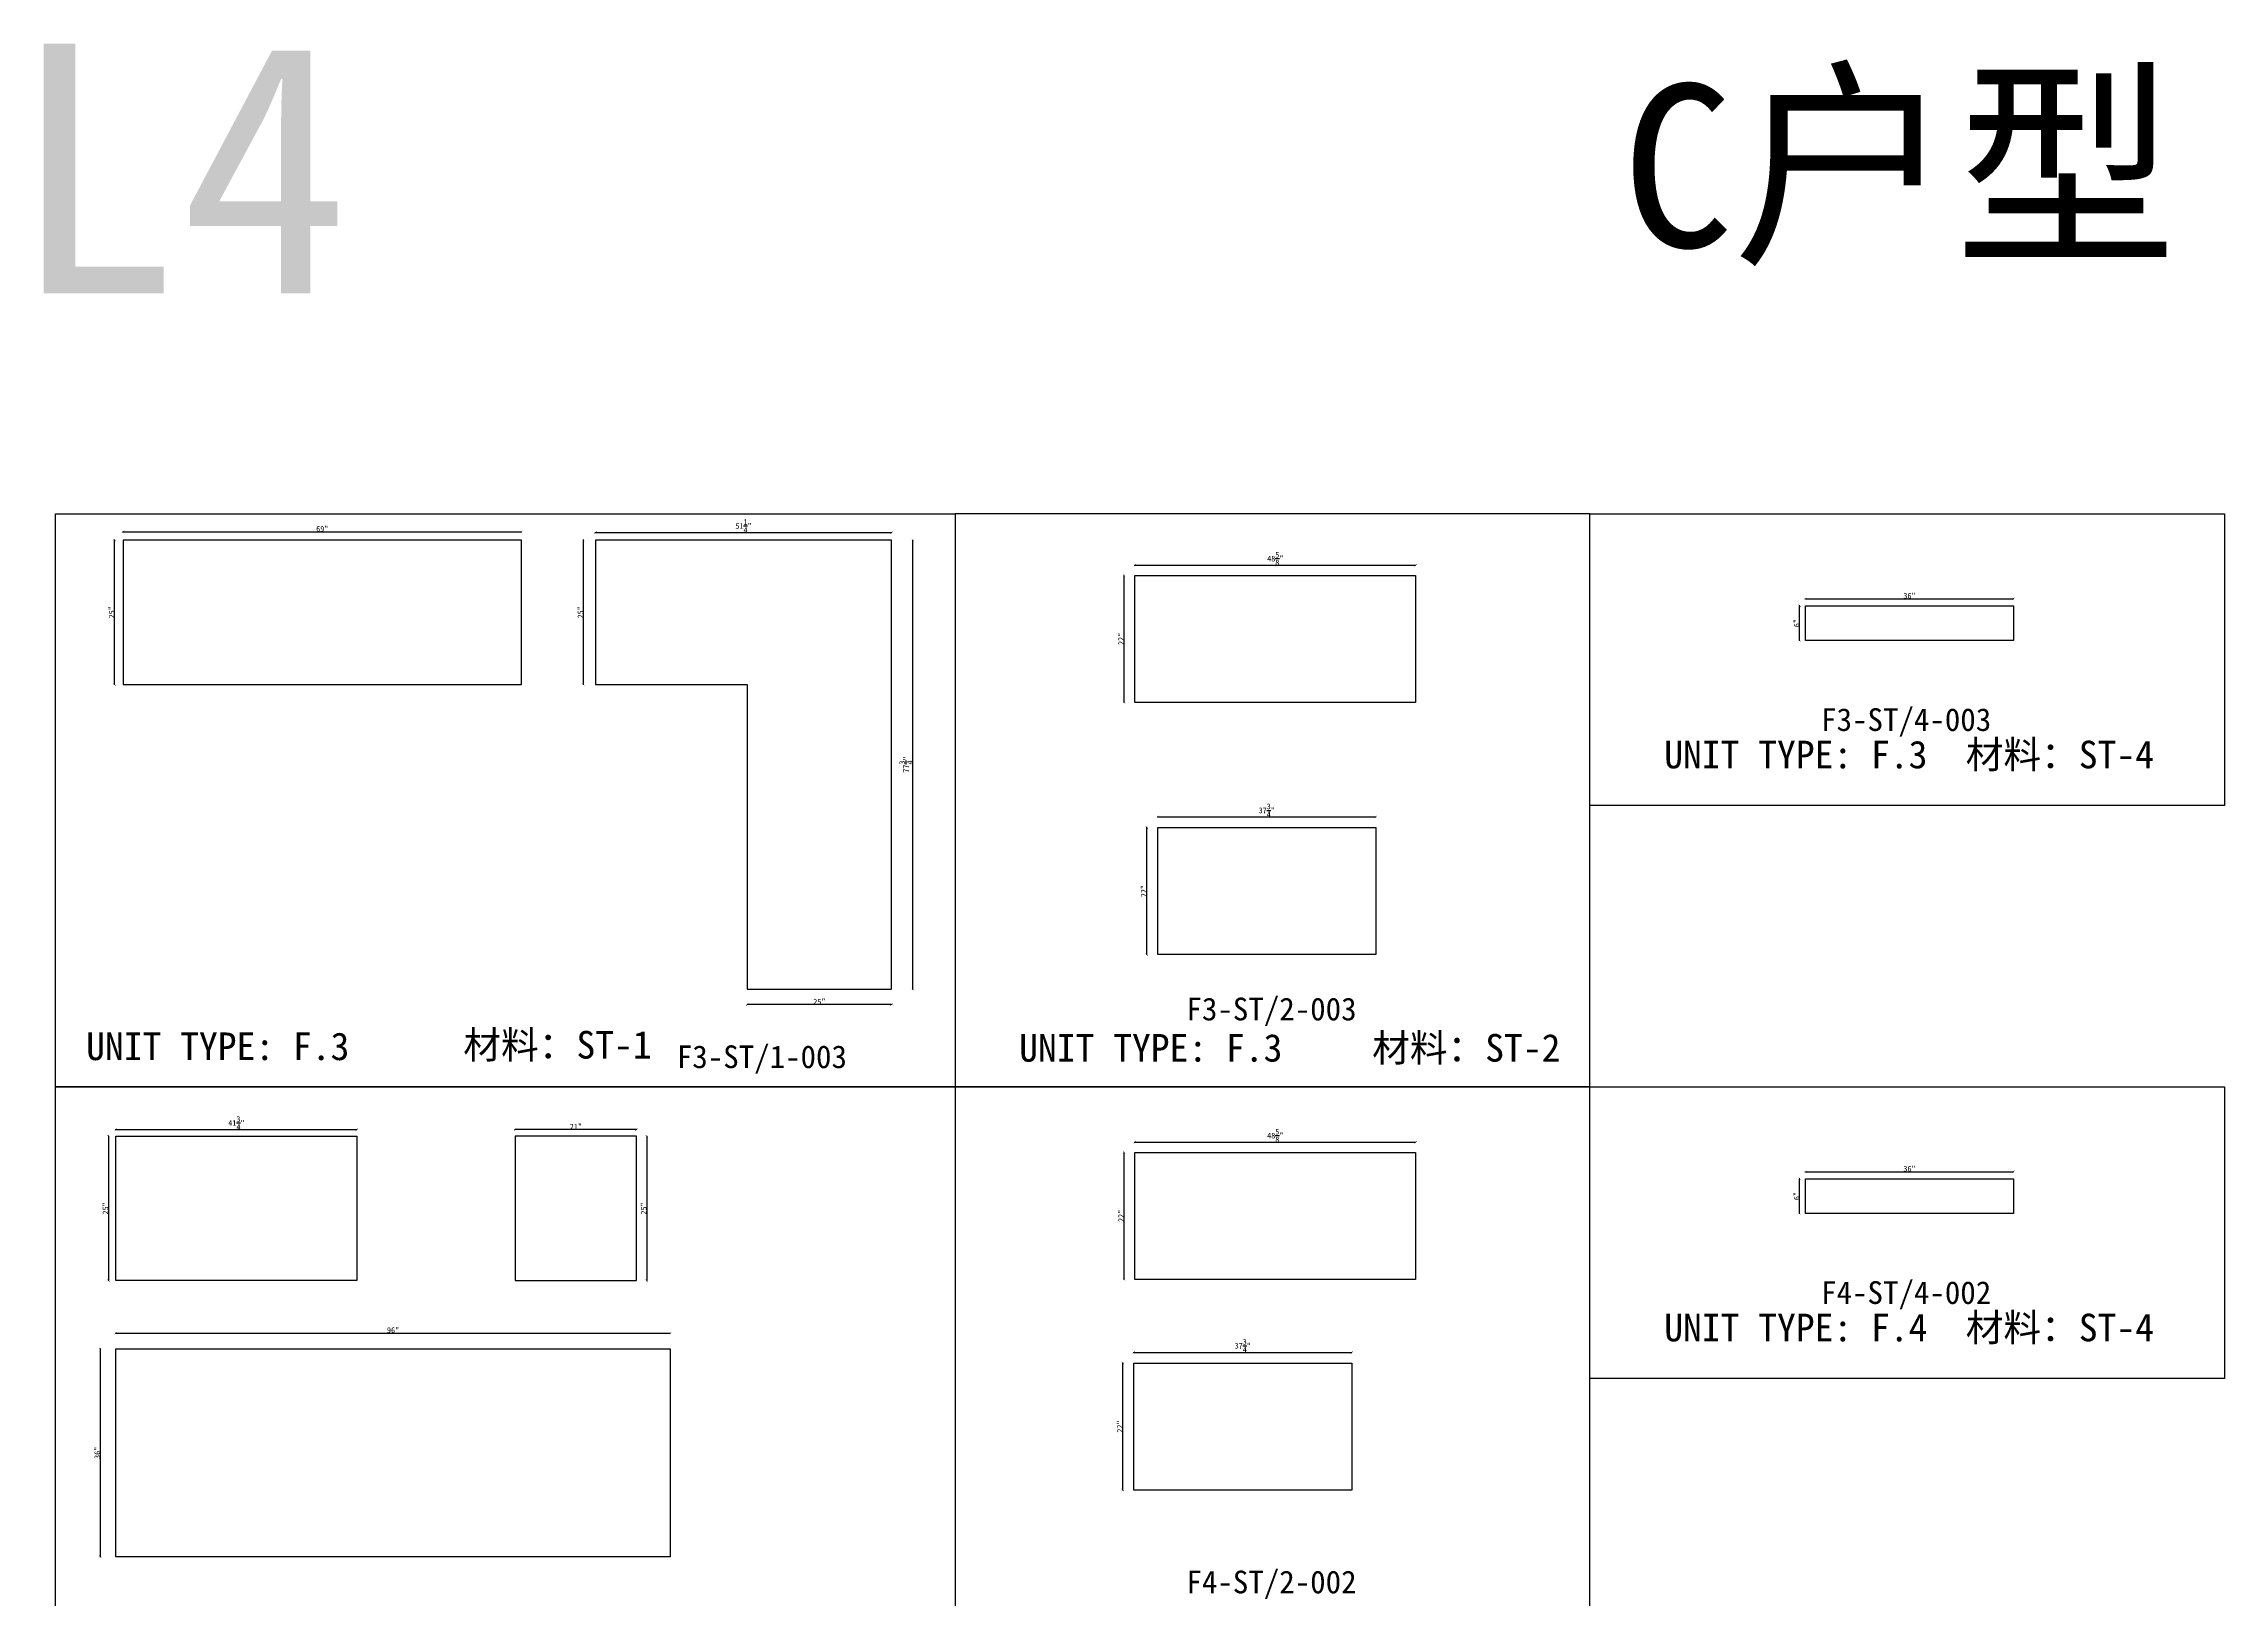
# Model space of a CAD drawing. Header units: millimetres. Extents: x -46966 to 138077, y -48408 to 2116.
# Drawn here: x 79015 to 88608, y -4727 to 2116 of the extents above; entities that cross this region are included whole.
import ezdxf
from ezdxf.enums import TextEntityAlignment as Align

# ---------------------------------------------------------------- set-up
doc = ezdxf.new("R2010")
doc.units = ezdxf.units.MM
doc.layers.add('PART_NUMBER', color=3, linetype='Continuous')
doc.styles.add('样式 1', font='')
doc.styles.get('样式 1').set_extended_font_data('NSimSun')
doc.dimstyles.new('副本 ISO-25', dxfattribs={"dimtxt": 25, "dimasz": 10, "dimexe": 1.5, "dimexo": 0.5, "dimtad": 1, "dimlfac": 0.03937, "dimlunit": 5, "dimtxsty": '样式 1', "dimblk": 'ARCHTICK', "dimcen": 2.5, "dimclrd": 256, "dimclrt": 1, "dimazin": 3, "dimtfac": 1, "dimtmove": 0, "dimatfit": 3, "dimfxlon": 1})

# ---------------------------------------------------------------- blocks, each defined once
blk = doc.blocks.new('_ArchTick')
at = {"color": 0, "linetype": 'ByBlock', "const_width": 0.15}
blk.add_lwpolyline([(-0.5, -0.5), (0.5, 0.5)], dxfattribs=at)
blk = doc.blocks.new('*D1465')
at = {"color": 0, "lineweight": -2, "transparency": 16777216}
for p, q in [((79328.1, -67.7), (79325.6, -67.7)), ((79328.1, -702.7), (79325.6, -702.7))]:
    blk.add_line(p, q, dxfattribs=at)
at = {"lineweight": -2, "transparency": 16777216}
blk.add_line((79327.1, -702.7), (79327.1, -67.7), dxfattribs=at)
at = {"layer": 'Defpoints', "color": 0, "transparency": 16777216}
for p in [(79327.1, -67.7), (79364.1, -67.7), (79364.1, -702.7)]:
    blk.add_point(p, dxfattribs=at)
at = {"lineweight": -2, "transparency": 16777216, "xscale": 10, "yscale": 10, "zscale": 10}
for p, rotation in [((79327.1, -67.7), 90), ((79327.1, -702.7), 270)]:
    blk.add_blockref('_ArchTick', p, dxfattribs=dict(at, rotation=rotation))
at = {"color": 1, "transparency": 16777216, "insert": (79314, -385.2), "char_height": 25, "attachment_point": 5, "rotation": 90, "style": '样式 1'}
blk.add_mtext('\\A1;25"', dxfattribs=at)
blk = doc.blocks.new('*D1466')
at = {"color": 0, "lineweight": -2, "transparency": 16777216}
for p, q in [((79364.1, -32.3), (79364.1, -29.8)), ((81116.7, -32.3), (81116.7, -29.8))]:
    blk.add_line(p, q, dxfattribs=at)
at = {"lineweight": -2, "transparency": 16777216}
blk.add_line((79364.1, -31.3), (81116.7, -31.3), dxfattribs=at)
at = {"layer": 'Defpoints', "color": 0, "transparency": 16777216}
for p in [(79364.1, -67.7), (81116.7, -31.3), (81116.7, -67.7)]:
    blk.add_point(p, dxfattribs=at)
at = {"lineweight": -2, "transparency": 16777216, "xscale": 10, "yscale": 10, "zscale": 10, "rotation": 180}
blk.add_blockref('_ArchTick', (79364.1, -31.3), dxfattribs=at)
at = {"lineweight": -2, "transparency": 16777216, "xscale": 10, "yscale": 10, "zscale": 10}
blk.add_blockref('_ArchTick', (81116.7, -31.3), dxfattribs=at)
at = {"color": 1, "transparency": 16777216, "insert": (80240.4, -18.2), "char_height": 25, "attachment_point": 5, "style": '样式 1'}
blk.add_mtext('\\A1;69"', dxfattribs=at)
blk = doc.blocks.new('*D1467')
at = {"color": 0, "lineweight": -2, "transparency": 16777216}
for p, q in [((81443, -35.5), (81443, -33)), ((82744.7, -35.5), (82744.7, -33))]:
    blk.add_line(p, q, dxfattribs=at)
at = {"lineweight": -2, "transparency": 16777216}
blk.add_line((81443, -34.5), (82744.7, -34.5), dxfattribs=at)
at = {"layer": 'Defpoints', "color": 0, "transparency": 16777216}
for p in [(81443, -67.7), (82744.7, -34.5), (82744.7, -67.7)]:
    blk.add_point(p, dxfattribs=at)
at = {"lineweight": -2, "transparency": 16777216, "xscale": 10, "yscale": 10, "zscale": 10, "rotation": 180}
blk.add_blockref('_ArchTick', (81443, -34.5), dxfattribs=at)
at = {"lineweight": -2, "transparency": 16777216, "xscale": 10, "yscale": 10, "zscale": 10}
blk.add_blockref('_ArchTick', (82744.7, -34.5), dxfattribs=at)
at = {"color": 1, "transparency": 16777216, "insert": (82093.8, -5.5), "char_height": 25, "attachment_point": 5, "style": '样式 1'}
blk.add_mtext('\\A1;51{\\H1x;\\S1/4;}"', dxfattribs=at)
blk = doc.blocks.new('*D1468')
at = {"color": 0, "lineweight": -2, "transparency": 16777216}
for p, q in [((81390.5, -67.7), (81388, -67.7)), ((81390.5, -702.7), (81388, -702.7))]:
    blk.add_line(p, q, dxfattribs=at)
at = {"lineweight": -2, "transparency": 16777216}
blk.add_line((81389.5, -702.7), (81389.5, -67.7), dxfattribs=at)
at = {"layer": 'Defpoints', "color": 0, "transparency": 16777216}
for p in [(81389.5, -67.7), (81443, -67.7), (81443, -702.7)]:
    blk.add_point(p, dxfattribs=at)
at = {"lineweight": -2, "transparency": 16777216, "xscale": 10, "yscale": 10, "zscale": 10}
for p, rotation in [((81389.5, -67.7), 90), ((81389.5, -702.7), 270)]:
    blk.add_blockref('_ArchTick', p, dxfattribs=dict(at, rotation=rotation))
at = {"color": 1, "transparency": 16777216, "insert": (81376.4, -385.2), "char_height": 25, "attachment_point": 5, "rotation": 90, "style": '样式 1'}
blk.add_mtext('\\A1;25"', dxfattribs=at)
blk = doc.blocks.new('*D1469')
at = {"color": 0, "lineweight": -2, "transparency": 16777216}
for p, q in [((82109.7, -2109.9), (82109.7, -2112.4)), ((82744.7, -2109.9), (82744.7, -2112.4))]:
    blk.add_line(p, q, dxfattribs=at)
at = {"lineweight": -2, "transparency": 16777216}
blk.add_line((82744.7, -2110.9), (82109.7, -2110.9), dxfattribs=at)
at = {"layer": 'Defpoints', "color": 0, "transparency": 16777216}
for p in [(82109.7, -2042.5), (82744.7, -2042.5), (82109.7, -2110.9)]:
    blk.add_point(p, dxfattribs=at)
at = {"lineweight": -2, "transparency": 16777216, "xscale": 10, "yscale": 10, "zscale": 10, "rotation": 180}
blk.add_blockref('_ArchTick', (82109.7, -2110.9), dxfattribs=at)
at = {"lineweight": -2, "transparency": 16777216, "xscale": 10, "yscale": 10, "zscale": 10}
blk.add_blockref('_ArchTick', (82744.7, -2110.9), dxfattribs=at)
at = {"color": 1, "transparency": 16777216, "insert": (82427.2, -2097.8), "char_height": 25, "attachment_point": 5, "style": '样式 1'}
blk.add_mtext('\\A1;25"', dxfattribs=at)
blk = doc.blocks.new('*D1470')
at = {"color": 0, "lineweight": -2, "transparency": 16777216}
for p, q in [((82836.9, -67.7), (82839.4, -67.7)), ((82836.9, -2042.5), (82839.4, -2042.5))]:
    blk.add_line(p, q, dxfattribs=at)
at = {"lineweight": -2, "transparency": 16777216}
blk.add_line((82837.9, -2042.5), (82837.9, -67.7), dxfattribs=at)
at = {"layer": 'Defpoints', "color": 0, "transparency": 16777216}
for p in [(82744.7, -67.7), (82837.9, -67.7), (82744.7, -2042.5)]:
    blk.add_point(p, dxfattribs=at)
at = {"lineweight": -2, "transparency": 16777216, "xscale": 10, "yscale": 10, "zscale": 10}
for p, rotation in [((82837.9, -67.7), 90), ((82837.9, -2042.5), 270)]:
    blk.add_blockref('_ArchTick', p, dxfattribs=dict(at, rotation=rotation))
at = {"color": 1, "transparency": 16777216, "insert": (82808.8, -1055.1), "char_height": 25, "attachment_point": 5, "rotation": 90, "style": '样式 1'}
blk.add_mtext('\\A1;77{\\H1x;\\S3/4;}"', dxfattribs=at)
blk = doc.blocks.new('*D1471')
at = {"color": 0, "lineweight": -2, "transparency": 16777216}
for p, q in [((83815.2, -179.2), (83815.2, -176.7)), ((85050.3, -179.2), (85050.3, -176.7))]:
    blk.add_line(p, q, dxfattribs=at)
at = {"lineweight": -2, "transparency": 16777216}
blk.add_line((83815.2, -178.2), (85050.3, -178.2), dxfattribs=at)
at = {"layer": 'Defpoints', "color": 0, "transparency": 16777216}
for p in [(85050.3, -178.2), (83815.2, -222.7), (85050.3, -222.7)]:
    blk.add_point(p, dxfattribs=at)
at = {"lineweight": -2, "transparency": 16777216, "xscale": 10, "yscale": 10, "zscale": 10, "rotation": 180}
blk.add_blockref('_ArchTick', (83815.2, -178.2), dxfattribs=at)
at = {"lineweight": -2, "transparency": 16777216, "xscale": 10, "yscale": 10, "zscale": 10}
blk.add_blockref('_ArchTick', (85050.3, -178.2), dxfattribs=at)
at = {"color": 1, "transparency": 16777216, "insert": (84432.8, -149.1), "char_height": 25, "attachment_point": 5, "style": '样式 1'}
blk.add_mtext('\\A1;48{\\H1x;\\S5/8;}"', dxfattribs=at)
blk = doc.blocks.new('*D1472')
at = {"color": 0, "lineweight": -2, "transparency": 16777216}
for p, q in [((83768.5, -222.7), (83766, -222.7)), ((83768.5, -781.5), (83766, -781.5))]:
    blk.add_line(p, q, dxfattribs=at)
at = {"lineweight": -2, "transparency": 16777216}
blk.add_line((83767.5, -781.5), (83767.5, -222.7), dxfattribs=at)
at = {"layer": 'Defpoints', "color": 0, "transparency": 16777216}
for p in [(83767.5, -222.7), (83815.2, -222.7), (83815.2, -781.5)]:
    blk.add_point(p, dxfattribs=at)
at = {"lineweight": -2, "transparency": 16777216, "xscale": 10, "yscale": 10, "zscale": 10}
for p, rotation in [((83767.5, -222.7), 90), ((83767.5, -781.5), 270)]:
    blk.add_blockref('_ArchTick', p, dxfattribs=dict(at, rotation=rotation))
at = {"color": 1, "transparency": 16777216, "insert": (83754.4, -502.1), "char_height": 25, "attachment_point": 5, "rotation": 90, "style": '样式 1'}
blk.add_mtext('\\A1;22"', dxfattribs=at)
blk = doc.blocks.new('*D1473')
at = {"color": 0, "lineweight": -2, "transparency": 16777216}
for p, q in [((83915.8, -1286.4), (83915.8, -1283.9)), ((84874.6, -1286.4), (84874.6, -1283.9))]:
    blk.add_line(p, q, dxfattribs=at)
at = {"lineweight": -2, "transparency": 16777216}
blk.add_line((83915.8, -1285.4), (84874.6, -1285.4), dxfattribs=at)
at = {"layer": 'Defpoints', "color": 0, "transparency": 16777216}
for p in [(83915.8, -1332.3), (84874.6, -1285.4), (84874.6, -1332.3)]:
    blk.add_point(p, dxfattribs=at)
at = {"lineweight": -2, "transparency": 16777216, "xscale": 10, "yscale": 10, "zscale": 10, "rotation": 180}
blk.add_blockref('_ArchTick', (83915.8, -1285.4), dxfattribs=at)
at = {"lineweight": -2, "transparency": 16777216, "xscale": 10, "yscale": 10, "zscale": 10}
blk.add_blockref('_ArchTick', (84874.6, -1285.4), dxfattribs=at)
at = {"color": 1, "transparency": 16777216, "insert": (84395.2, -1256.4), "char_height": 25, "attachment_point": 5, "style": '样式 1'}
blk.add_mtext('\\A1;37{\\H1x;\\S3/4;}"', dxfattribs=at)
blk = doc.blocks.new('*D1474')
at = {"color": 0, "lineweight": -2, "transparency": 16777216}
for p, q in [((83868.7, -1332.3), (83866.2, -1332.3)), ((83868.7, -1891.1), (83866.2, -1891.1))]:
    blk.add_line(p, q, dxfattribs=at)
at = {"lineweight": -2, "transparency": 16777216}
blk.add_line((83867.7, -1891.1), (83867.7, -1332.3), dxfattribs=at)
at = {"layer": 'Defpoints', "color": 0, "transparency": 16777216}
for p in [(83867.7, -1332.3), (83915.8, -1332.3), (83915.8, -1891.1)]:
    blk.add_point(p, dxfattribs=at)
at = {"lineweight": -2, "transparency": 16777216, "xscale": 10, "yscale": 10, "zscale": 10}
for p, rotation in [((83867.7, -1332.3), 90), ((83867.7, -1891.1), 270)]:
    blk.add_blockref('_ArchTick', p, dxfattribs=dict(at, rotation=rotation))
at = {"color": 1, "transparency": 16777216, "insert": (83854.6, -1611.7), "char_height": 25, "attachment_point": 5, "rotation": 90, "style": '样式 1'}
blk.add_mtext('\\A1;22"', dxfattribs=at)
blk = doc.blocks.new('*D1475')
at = {"color": 0, "lineweight": -2, "transparency": 16777216}
for p, q in [((79332.6, -2661.8), (79332.6, -2659.3)), ((80393.1, -2661.8), (80393.1, -2659.3))]:
    blk.add_line(p, q, dxfattribs=at)
at = {"lineweight": -2, "transparency": 16777216}
blk.add_line((79332.6, -2660.8), (80393.1, -2660.8), dxfattribs=at)
at = {"layer": 'Defpoints', "color": 0, "transparency": 16777216}
for p in [(80393.1, -2660.8), (79332.6, -2690.1), (80393.1, -2690.1)]:
    blk.add_point(p, dxfattribs=at)
at = {"lineweight": -2, "transparency": 16777216, "xscale": 10, "yscale": 10, "zscale": 10, "rotation": 180}
blk.add_blockref('_ArchTick', (79332.6, -2660.8), dxfattribs=at)
at = {"lineweight": -2, "transparency": 16777216, "xscale": 10, "yscale": 10, "zscale": 10}
blk.add_blockref('_ArchTick', (80393.1, -2660.8), dxfattribs=at)
at = {"color": 1, "transparency": 16777216, "insert": (79862.8, -2631.7), "char_height": 25, "attachment_point": 5, "style": '样式 1'}
blk.add_mtext('\\A1;41{\\H1x;\\S3/4;}"', dxfattribs=at)
blk = doc.blocks.new('*D1476')
at = {"color": 0, "lineweight": -2, "transparency": 16777216}
for p, q in [((79300.9, -2690.1), (79298.4, -2690.1)), ((79300.9, -3325.1), (79298.4, -3325.1))]:
    blk.add_line(p, q, dxfattribs=at)
at = {"lineweight": -2, "transparency": 16777216}
blk.add_line((79299.9, -2690.1), (79299.9, -3325.1), dxfattribs=at)
at = {"layer": 'Defpoints', "color": 0, "transparency": 16777216}
for p in [(79332.6, -2690.1), (79299.9, -3325.1), (79332.6, -3325.1)]:
    blk.add_point(p, dxfattribs=at)
at = {"lineweight": -2, "transparency": 16777216, "xscale": 10, "yscale": 10, "zscale": 10}
for p, rotation in [((79299.9, -2690.1), 90), ((79299.9, -3325.1), 270)]:
    blk.add_blockref('_ArchTick', p, dxfattribs=dict(at, rotation=rotation))
at = {"color": 1, "transparency": 16777216, "insert": (79286.8, -3007.6), "char_height": 25, "attachment_point": 5, "rotation": 90, "style": '样式 1'}
blk.add_mtext('\\A1;25"', dxfattribs=at)
blk = doc.blocks.new('*D1477')
at = {"color": 0, "lineweight": -2, "transparency": 16777216}
for p, q in [((81089.6, -2661.8), (81089.6, -2659.3)), ((81623, -2661.8), (81623, -2659.3))]:
    blk.add_line(p, q, dxfattribs=at)
at = {"lineweight": -2, "transparency": 16777216}
blk.add_line((81623, -2660.8), (81089.6, -2660.8), dxfattribs=at)
at = {"layer": 'Defpoints', "color": 0, "transparency": 16777216}
for p in [(81089.6, -2660.8), (81089.6, -2690.1), (81623, -2690.1)]:
    blk.add_point(p, dxfattribs=at)
at = {"lineweight": -2, "transparency": 16777216, "xscale": 10, "yscale": 10, "zscale": 10, "rotation": 180}
blk.add_blockref('_ArchTick', (81089.6, -2660.8), dxfattribs=at)
at = {"lineweight": -2, "transparency": 16777216, "xscale": 10, "yscale": 10, "zscale": 10}
blk.add_blockref('_ArchTick', (81623, -2660.8), dxfattribs=at)
at = {"color": 1, "transparency": 16777216, "insert": (81356.3, -2647.7), "char_height": 25, "attachment_point": 5, "style": '样式 1'}
blk.add_mtext('\\A1;21"', dxfattribs=at)
blk = doc.blocks.new('*D1478')
at = {"color": 0, "lineweight": -2, "transparency": 16777216}
for p, q in [((81666.9, -2690.1), (81669.4, -2690.1)), ((81666.9, -3325.1), (81669.4, -3325.1))]:
    blk.add_line(p, q, dxfattribs=at)
at = {"lineweight": -2, "transparency": 16777216}
blk.add_line((81667.9, -2690.1), (81667.9, -3325.1), dxfattribs=at)
at = {"layer": 'Defpoints', "color": 0, "transparency": 16777216}
for p in [(81623, -2690.1), (81623, -3325.1), (81667.9, -3325.1)]:
    blk.add_point(p, dxfattribs=at)
at = {"lineweight": -2, "transparency": 16777216, "xscale": 10, "yscale": 10, "zscale": 10}
for p, rotation in [((81667.9, -2690.1), 90), ((81667.9, -3325.1), 270)]:
    blk.add_blockref('_ArchTick', p, dxfattribs=dict(at, rotation=rotation))
at = {"color": 1, "transparency": 16777216, "insert": (81654.8, -3007.6), "char_height": 25, "attachment_point": 5, "rotation": 90, "style": '样式 1'}
blk.add_mtext('\\A1;25"', dxfattribs=at)
blk = doc.blocks.new('*D1479')
at = {"color": 0, "lineweight": -2, "transparency": 16777216}
for p, q in [((79332.6, -3557.2), (79332.6, -3554.7)), ((81771, -3557.2), (81771, -3554.7))]:
    blk.add_line(p, q, dxfattribs=at)
at = {"lineweight": -2, "transparency": 16777216}
blk.add_line((79332.6, -3556.2), (81771, -3556.2), dxfattribs=at)
at = {"layer": 'Defpoints', "color": 0, "transparency": 16777216}
for p in [(79332.6, -3625.5), (81771, -3556.2), (81771, -3625.5)]:
    blk.add_point(p, dxfattribs=at)
at = {"lineweight": -2, "transparency": 16777216, "xscale": 10, "yscale": 10, "zscale": 10, "rotation": 180}
blk.add_blockref('_ArchTick', (79332.6, -3556.2), dxfattribs=at)
at = {"lineweight": -2, "transparency": 16777216, "xscale": 10, "yscale": 10, "zscale": 10}
blk.add_blockref('_ArchTick', (81771, -3556.2), dxfattribs=at)
at = {"color": 1, "transparency": 16777216, "insert": (80551.8, -3543.1), "char_height": 25, "attachment_point": 5, "style": '样式 1'}
blk.add_mtext('\\A1;96"', dxfattribs=at)
blk = doc.blocks.new('*D1480')
at = {"color": 0, "lineweight": -2, "transparency": 16777216}
for p, q in [((79264.8, -3625.5), (79262.3, -3625.5)), ((79264.8, -4539.9), (79262.3, -4539.9))]:
    blk.add_line(p, q, dxfattribs=at)
at = {"lineweight": -2, "transparency": 16777216}
blk.add_line((79263.8, -3625.5), (79263.8, -4539.9), dxfattribs=at)
at = {"layer": 'Defpoints', "color": 0, "transparency": 16777216}
for p in [(79332.6, -3625.5), (79263.8, -4539.9), (79332.6, -4539.9)]:
    blk.add_point(p, dxfattribs=at)
at = {"lineweight": -2, "transparency": 16777216, "xscale": 10, "yscale": 10, "zscale": 10}
for p, rotation in [((79263.8, -3625.5), 90), ((79263.8, -4539.9), 270)]:
    blk.add_blockref('_ArchTick', p, dxfattribs=dict(at, rotation=rotation))
at = {"color": 1, "transparency": 16777216, "insert": (79250.7, -4082.7), "char_height": 25, "attachment_point": 5, "rotation": 90, "style": '样式 1'}
blk.add_mtext('\\A1;36"', dxfattribs=at)
blk = doc.blocks.new('*D1481')
at = {"color": 0, "lineweight": -2, "transparency": 16777216}
for p, q in [((83815.2, -2717.3), (83815.2, -2714.8)), ((85050.3, -2717.3), (85050.3, -2714.8))]:
    blk.add_line(p, q, dxfattribs=at)
at = {"lineweight": -2, "transparency": 16777216}
blk.add_line((83815.2, -2716.3), (85050.3, -2716.3), dxfattribs=at)
at = {"layer": 'Defpoints', "color": 0, "transparency": 16777216}
for p in [(83815.2, -2760.9), (85050.3, -2716.3), (85050.3, -2760.9)]:
    blk.add_point(p, dxfattribs=at)
at = {"lineweight": -2, "transparency": 16777216, "xscale": 10, "yscale": 10, "zscale": 10, "rotation": 180}
blk.add_blockref('_ArchTick', (83815.2, -2716.3), dxfattribs=at)
at = {"lineweight": -2, "transparency": 16777216, "xscale": 10, "yscale": 10, "zscale": 10}
blk.add_blockref('_ArchTick', (85050.3, -2716.3), dxfattribs=at)
at = {"color": 1, "transparency": 16777216, "insert": (84432.8, -2687.2), "char_height": 25, "attachment_point": 5, "style": '样式 1'}
blk.add_mtext('\\A1;48{\\H1x;\\S5/8;}"', dxfattribs=at)
blk = doc.blocks.new('*D1482')
at = {"color": 0, "lineweight": -2, "transparency": 16777216}
for p, q in [((83768.5, -2760.9), (83766, -2760.9)), ((83768.5, -3319.7), (83766, -3319.7))]:
    blk.add_line(p, q, dxfattribs=at)
at = {"lineweight": -2, "transparency": 16777216}
blk.add_line((83767.5, -3319.7), (83767.5, -2760.9), dxfattribs=at)
at = {"layer": 'Defpoints', "color": 0, "transparency": 16777216}
for p in [(83767.5, -2760.9), (83815.2, -2760.9), (83815.2, -3319.7)]:
    blk.add_point(p, dxfattribs=at)
at = {"lineweight": -2, "transparency": 16777216, "xscale": 10, "yscale": 10, "zscale": 10}
for p, rotation in [((83767.5, -2760.9), 90), ((83767.5, -3319.7), 270)]:
    blk.add_blockref('_ArchTick', p, dxfattribs=dict(at, rotation=rotation))
at = {"color": 1, "transparency": 16777216, "insert": (83754.4, -3040.3), "char_height": 25, "attachment_point": 5, "rotation": 90, "style": '样式 1'}
blk.add_mtext('\\A1;22"', dxfattribs=at)
blk = doc.blocks.new('*D1483')
at = {"color": 0, "lineweight": -2, "transparency": 16777216}
for p, q in [((83810.3, -3641.8), (83810.3, -3639.3)), ((84769.1, -3641.8), (84769.1, -3639.3))]:
    blk.add_line(p, q, dxfattribs=at)
at = {"lineweight": -2, "transparency": 16777216}
blk.add_line((83810.3, -3640.8), (84769.1, -3640.8), dxfattribs=at)
at = {"layer": 'Defpoints', "color": 0, "transparency": 16777216}
for p in [(84769.1, -3640.8), (83810.3, -3687.6), (84769.1, -3687.6)]:
    blk.add_point(p, dxfattribs=at)
at = {"lineweight": -2, "transparency": 16777216, "xscale": 10, "yscale": 10, "zscale": 10, "rotation": 180}
blk.add_blockref('_ArchTick', (83810.3, -3640.8), dxfattribs=at)
at = {"lineweight": -2, "transparency": 16777216, "xscale": 10, "yscale": 10, "zscale": 10}
blk.add_blockref('_ArchTick', (84769.1, -3640.8), dxfattribs=at)
at = {"color": 1, "transparency": 16777216, "insert": (84289.7, -3611.7), "char_height": 25, "attachment_point": 5, "style": '样式 1'}
blk.add_mtext('\\A1;37{\\H1x;\\S3/4;}"', dxfattribs=at)
blk = doc.blocks.new('*D1484')
at = {"color": 0, "lineweight": -2, "transparency": 16777216}
for p, q in [((83763.2, -3687.6), (83760.7, -3687.6)), ((83763.2, -4246.4), (83760.7, -4246.4))]:
    blk.add_line(p, q, dxfattribs=at)
at = {"lineweight": -2, "transparency": 16777216}
blk.add_line((83762.2, -4246.4), (83762.2, -3687.6), dxfattribs=at)
at = {"layer": 'Defpoints', "color": 0, "transparency": 16777216}
for p in [(83762.2, -3687.6), (83810.3, -3687.6), (83810.3, -4246.4)]:
    blk.add_point(p, dxfattribs=at)
at = {"lineweight": -2, "transparency": 16777216, "xscale": 10, "yscale": 10, "zscale": 10}
for p, rotation in [((83762.2, -3687.6), 90), ((83762.2, -4246.4), 270)]:
    blk.add_blockref('_ArchTick', p, dxfattribs=dict(at, rotation=rotation))
at = {"color": 1, "transparency": 16777216, "insert": (83749, -3967), "char_height": 25, "attachment_point": 5, "rotation": 90, "style": '样式 1'}
blk.add_mtext('\\A1;22"', dxfattribs=at)
blk = doc.blocks.new('*D1512')
at = {"color": 0, "lineweight": -2, "transparency": 16777216}
for p, q in [((86765.4, -326.6), (86765.4, -324.1)), ((87679.8, -326.6), (87679.8, -324.1))]:
    blk.add_line(p, q, dxfattribs=at)
at = {"lineweight": -2, "transparency": 16777216}
blk.add_line((86765.4, -325.6), (87679.8, -325.6), dxfattribs=at)
at = {"layer": 'Defpoints', "color": 0, "transparency": 16777216}
for p in [(86765.4, -356.5), (87679.8, -325.6), (87679.8, -356.5)]:
    blk.add_point(p, dxfattribs=at)
at = {"lineweight": -2, "transparency": 16777216, "xscale": 10, "yscale": 10, "zscale": 10, "rotation": 180}
blk.add_blockref('_ArchTick', (86765.4, -325.6), dxfattribs=at)
at = {"lineweight": -2, "transparency": 16777216, "xscale": 10, "yscale": 10, "zscale": 10}
blk.add_blockref('_ArchTick', (87679.8, -325.6), dxfattribs=at)
at = {"color": 1, "transparency": 16777216, "insert": (87222.6, -312.5), "char_height": 25, "attachment_point": 5, "style": '样式 1'}
blk.add_mtext('\\A1;36"', dxfattribs=at)
blk = doc.blocks.new('*D1513')
at = {"color": 0, "lineweight": -2, "transparency": 16777216}
for p, q in [((86740.6, -356.5), (86738.1, -356.5)), ((86740.6, -508.9), (86738.1, -508.9))]:
    blk.add_line(p, q, dxfattribs=at)
at = {"lineweight": -2, "transparency": 16777216}
blk.add_line((86739.6, -508.9), (86739.6, -356.5), dxfattribs=at)
at = {"layer": 'Defpoints', "color": 0, "transparency": 16777216}
for p in [(86739.6, -356.5), (86765.4, -356.5), (86765.4, -508.9)]:
    blk.add_point(p, dxfattribs=at)
at = {"lineweight": -2, "transparency": 16777216, "xscale": 10, "yscale": 10, "zscale": 10}
for p, rotation in [((86739.6, -356.5), 90), ((86739.6, -508.9), 270)]:
    blk.add_blockref('_ArchTick', p, dxfattribs=dict(at, rotation=rotation))
at = {"color": 1, "transparency": 16777216, "insert": (86726.4, -432.7), "char_height": 25, "attachment_point": 5, "rotation": 90, "style": '样式 1'}
blk.add_mtext('\\A1;6"', dxfattribs=at)
blk = doc.blocks.new('*D1514')
at = {"color": 0, "lineweight": -2, "transparency": 16777216}
for p, q in [((86765.4, -2847.1), (86765.4, -2844.6)), ((87679.8, -2847.1), (87679.8, -2844.6))]:
    blk.add_line(p, q, dxfattribs=at)
at = {"lineweight": -2, "transparency": 16777216}
blk.add_line((86765.4, -2846.1), (87679.8, -2846.1), dxfattribs=at)
at = {"layer": 'Defpoints', "color": 0, "transparency": 16777216}
for p in [(86765.4, -2876.9), (87679.8, -2846.1), (87679.8, -2876.9)]:
    blk.add_point(p, dxfattribs=at)
at = {"lineweight": -2, "transparency": 16777216, "xscale": 10, "yscale": 10, "zscale": 10, "rotation": 180}
blk.add_blockref('_ArchTick', (86765.4, -2846.1), dxfattribs=at)
at = {"lineweight": -2, "transparency": 16777216, "xscale": 10, "yscale": 10, "zscale": 10}
blk.add_blockref('_ArchTick', (87679.8, -2846.1), dxfattribs=at)
at = {"color": 1, "transparency": 16777216, "insert": (87222.6, -2832.9), "char_height": 25, "attachment_point": 5, "style": '样式 1'}
blk.add_mtext('\\A1;36"', dxfattribs=at)
blk = doc.blocks.new('*D1515')
at = {"color": 0, "lineweight": -2, "transparency": 16777216}
for p, q in [((86740.6, -2876.9), (86738.1, -2876.9)), ((86740.6, -3029.3), (86738.1, -3029.3))]:
    blk.add_line(p, q, dxfattribs=at)
at = {"lineweight": -2, "transparency": 16777216}
blk.add_line((86739.6, -3029.3), (86739.6, -2876.9), dxfattribs=at)
at = {"layer": 'Defpoints', "color": 0, "transparency": 16777216}
for p in [(86739.6, -2876.9), (86765.4, -2876.9), (86765.4, -3029.3)]:
    blk.add_point(p, dxfattribs=at)
at = {"lineweight": -2, "transparency": 16777216, "xscale": 10, "yscale": 10, "zscale": 10}
for p, rotation in [((86739.6, -2876.9), 90), ((86739.6, -3029.3), 270)]:
    blk.add_blockref('_ArchTick', p, dxfattribs=dict(at, rotation=rotation))
at = {"color": 1, "transparency": 16777216, "insert": (86726.4, -2953.1), "char_height": 25, "attachment_point": 5, "rotation": 90, "style": '样式 1'}
blk.add_mtext('\\A1;6"', dxfattribs=at)

msp = doc.modelspace()

# ---------------------------------------------------------------- linework, layer by layer
at = {"color": 1}
for points in [[(79067.324, 47.257), (83024.205, 47.257), (83024.205, -2473.161), (79067.324, -2473.161)], [(83024.205, -2473.161), (85816.08, -2473.161), (85816.08, 47.257), (83024.205, 47.257)], [(85816.08, 47.257), (88607.954, 47.257), (88607.954, -1235.14), (85816.08, -1235.14)], [(79067.324, -2473.161), (83024.205, -2473.161), (83024.205, -4993.579), (79067.324, -4993.579)], [(83024.205, -4993.579), (85816.08, -4993.579), (85816.08, -2473.161), (83024.205, -2473.161)], [(85816.08, -2473.161), (88607.954, -2473.161), (88607.954, -3755.559), (85816.08, -3755.559)]]:
    msp.add_lwpolyline(points, close=True, dxfattribs=at)
for points in [[(79364.075, -702.669), (81116.675, -702.669), (81116.675, -67.669), (79364.075, -67.669)], [(82744.72, -67.669), (81442.97, -67.669), (81442.97, -702.669), (82109.72, -702.669), (82109.72, -2042.519), (82744.72, -2042.519)], [(83815.245, -222.721), (85050.32, -222.721), (85050.32, -781.521), (83815.245, -781.521)], [(86765.399, -356.479), (87679.799, -356.479), (87679.799, -508.879), (86765.399, -508.879)], [(83915.79, -1332.306), (84874.64, -1332.306), (84874.64, -1891.106), (83915.79, -1891.106)], [(79332.604, -2690.115), (80393.054, -2690.115), (80393.054, -3325.115), (79332.604, -3325.115)], [(81089.591, -3325.115), (81622.991, -3325.115), (81622.991, -2690.115), (81089.591, -2690.115)], [(83815.245, -2760.857), (85050.32, -2760.857), (85050.32, -3319.657), (83815.245, -3319.657)], [(86765.399, -2876.897), (87679.799, -2876.897), (87679.799, -3029.297), (86765.399, -3029.297)], [(79332.604, -3625.507), (81771.004, -3625.507), (81771.004, -4539.907), (79332.604, -4539.907)], [(83810.269, -3687.618), (84769.119, -3687.618), (84769.119, -4246.418), (83810.269, -4246.418)]]:
    msp.add_lwpolyline(points, close=True)

# ---------------------------------------------------------------- texts
at = {"style": '样式 1'}
for s, height, p in [('L4', 1098.6712, (78866.698, 1017.654)), ('C户型', 716.2262, (85958.724, 1221.173)), ('UNIT TYPE: F.3', 121.5865, (86143.707, -1071.636)), ('材料：ST-4', 121.5865, (87469.988, -1071.636)), ('UNIT TYPE: F.3', 121.5865, (79201.781, -2355.026)), ('材料：ST-1', 121.5865, (80861.068, -2348.371)), ('UNIT TYPE: F.3', 121.5865, (83306.192, -2361.804)), ('材料：ST-2', 121.5865, (84858.916, -2361.804)), ('材料：ST-4', 121.5865, (87469.988, -3592.054)), ('UNIT TYPE: F.4', 121.5865, (86143.707, -3592.054))]:
    msp.add_text(s, height=height, dxfattribs=at).set_placement(p)
at = {"layer": 'PART_NUMBER', "color": 3, "style": '样式 1'}
for s, p in [('F3-ST/4-003', (87208.167, -857.31)), ('F3-ST/2-003', (84416.292, -2130.33)), ('F3-ST/1-003', (82174.411, -2340.33)), ('F4-ST/4-002', (87208.167, -3377.728)), ('F4-ST/2-002', (84416.292, -4650.748))]:
    msp.add_text(s, height=100, dxfattribs=at).set_placement(p, align=Align.MIDDLE_CENTER)

# ---------------------------------------------------------------- dimensions: what is measured, and where the dimension line sits
for base, p1, p2, picture, middle in [((82744.72, -34.536), (81442.97, -67.669), (82744.72, -67.669), '*D1467', (82093.845, -5.513)), ((81116.675, -31.339), (79364.075, -67.669), (81116.675, -67.669), '*D1466', (80240.375, -18.214)), ((85050.32, -178.193), (83815.245, -222.721), (85050.32, -222.721), '*D1471', (84432.782, -149.099)), ((87679.799, -325.643), (86765.399, -356.479), (87679.799, -356.479), '*D1512', (87222.599, -312.518)), ((84874.64, -1285.449), (83915.79, -1332.306), (84874.64, -1332.306), '*D1473', (84395.215, -1256.355)), ((82109.72, -2110.935), (82744.72, -2042.519), (82109.72, -2042.519), '*D1469', (82427.22, -2097.81)), ((80393.054, -2660.779), (79332.604, -2690.115), (80393.054, -2690.115), '*D1475', (79862.829, -2631.686)), ((81089.591, -2660.779), (81622.991, -2690.115), (81089.591, -2690.115), '*D1477', (81356.291, -2647.654)), ((85050.32, -2716.328), (83815.245, -2760.857), (85050.32, -2760.857), '*D1481', (84432.782, -2687.235)), ((87679.799, -2846.062), (86765.399, -2876.897), (87679.799, -2876.897), '*D1514', (87222.599, -2832.937)), ((81771.004, -3556.223), (79332.604, -3625.507), (81771.004, -3625.507), '*D1479', (80551.804, -3543.098)), ((84769.119, -3640.761), (83810.269, -3687.618), (84769.119, -3687.618), '*D1483', (84289.694, -3611.668))]:
    dim = msp.add_linear_dim(base=base, p1=p1, p2=p2, dimstyle='副本 ISO-25')
    dim.commit()
    dim.dimension.update_dxf_attribs({"geometry": picture, "text_midpoint": middle})
for base, p1, p2, picture, middle in [((79327.135, -67.669), (79364.075, -702.669), (79364.075, -67.669), '*D1465', (79314.01, -385.169)), ((81389.525, -67.669), (81442.97, -702.669), (81442.97, -67.669), '*D1468', (81376.4, -385.169)), ((82837.942, -67.669), (82744.72, -2042.519), (82744.72, -67.669), '*D1470', (82808.849, -1055.094)), ((83767.482, -222.721), (83815.245, -781.521), (83815.245, -222.721), '*D1472', (83754.357, -502.121)), ((86739.564, -356.479), (86765.399, -508.879), (86765.399, -356.479), '*D1513', (86726.439, -432.679)), ((83867.681, -1332.306), (83915.79, -1891.106), (83915.79, -1332.306), '*D1474', (83854.556, -1611.706)), ((79299.88, -3325.115), (79332.604, -2690.115), (79332.604, -3325.115), '*D1476', (79286.755, -3007.615)), ((81667.888, -3325.115), (81622.991, -2690.115), (81622.991, -3325.115), '*D1478', (81654.763, -3007.615)), ((83767.482, -2760.857), (83815.245, -3319.657), (83815.245, -2760.857), '*D1482', (83754.357, -3040.257)), ((86739.564, -2876.897), (86765.399, -3029.297), (86765.399, -2876.897), '*D1515', (86726.439, -2953.097)), ((79263.834, -4539.907), (79332.604, -3625.507), (79332.604, -4539.907), '*D1480', (79250.709, -4082.707)), ((83762.161, -3687.618), (83810.269, -4246.418), (83810.269, -3687.618), '*D1484', (83749.036, -3967.018))]:
    dim = msp.add_linear_dim(base=base, p1=p1, p2=p2, angle=90, dimstyle='副本 ISO-25')
    dim.commit()
    dim.dimension.update_dxf_attribs({"geometry": picture, "text_midpoint": middle})

doc.saveas('drawing.dxf')
